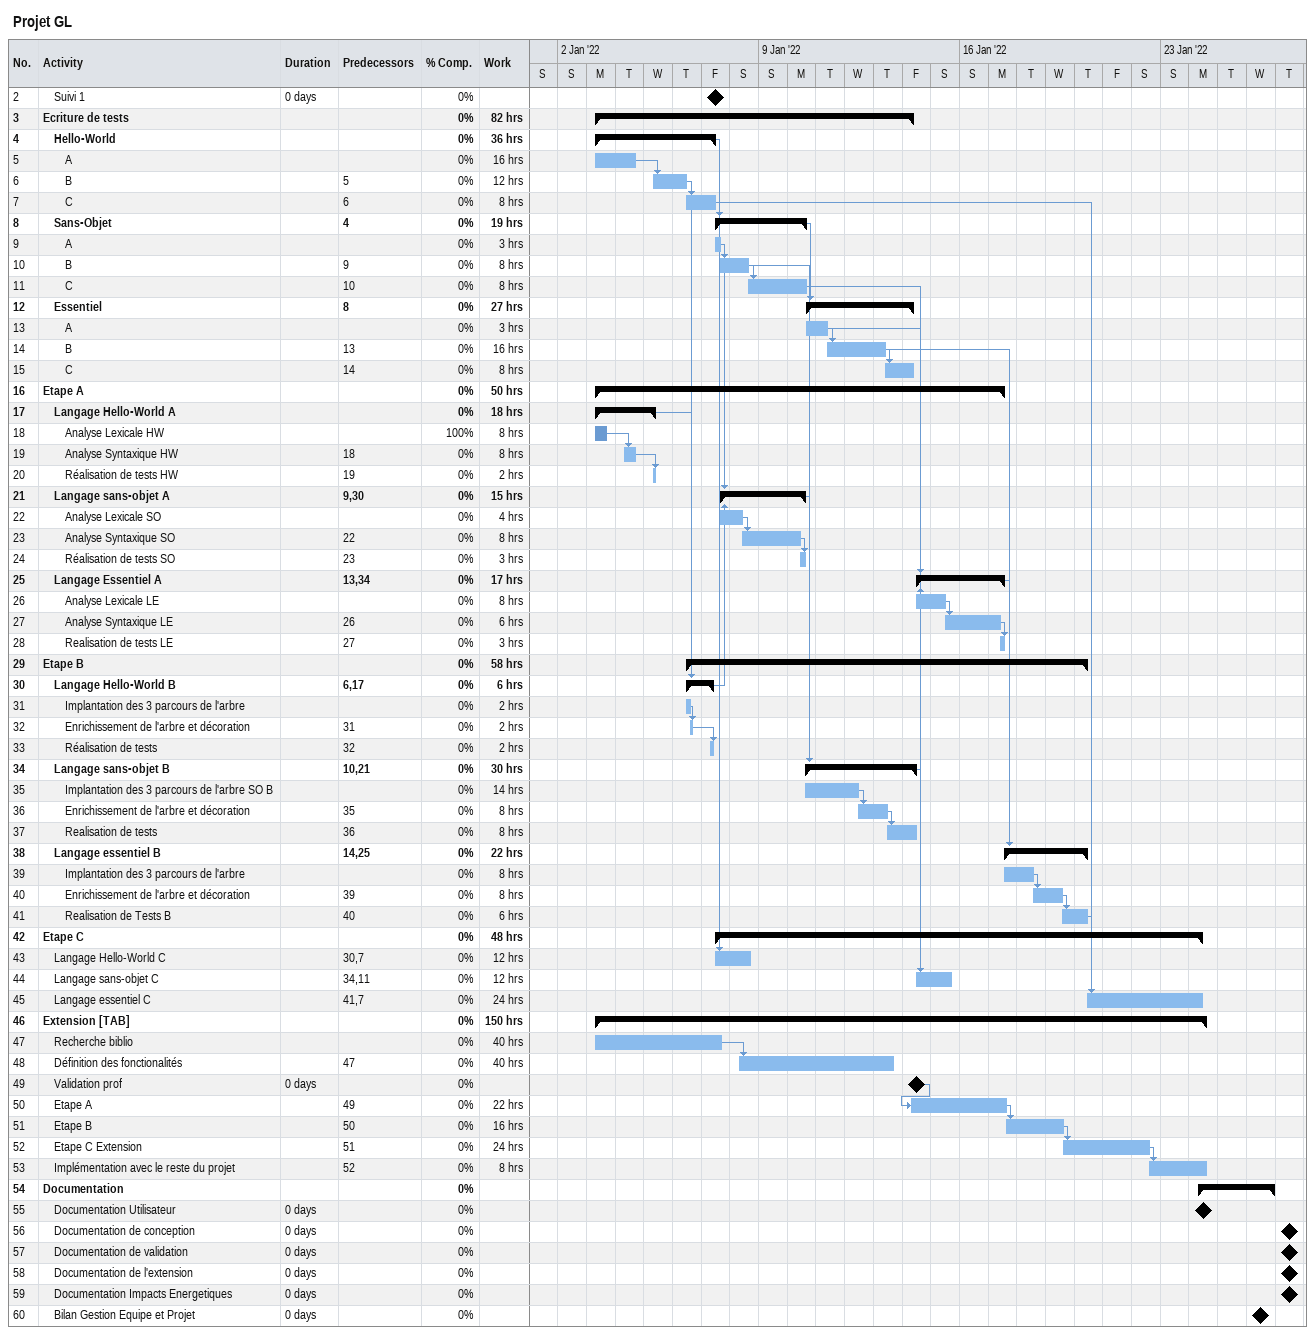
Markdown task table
Projet GL

| ID | Level | Task | Duration | Start | Finish | Predecessors | % complete | Work (h) |
|---|---|---|---|---|---|---|---|---|
| 2 | 2 | Suivi 1 | 0d | 2022-01-07 | 2022-01-07 |  | 0 |  |
| 3 | 1 | **Ecriture de tests** |  | 2022-01-03 | 2022-01-14 |  | 0 | 82 |
| 4 | 2 | **Hello-World** |  | 2022-01-03 | 2022-01-07 |  | 0 | 36 |
| 5 | 3 | A |  | 2022-01-03 | 2022-01-04 |  | 0 | 16 |
| 6 | 3 | B |  | 2022-01-05 | 2022-01-06 | 5 | 0 | 12 |
| 7 | 3 | C |  | 2022-01-06 | 2022-01-07 | 6 | 0 | 8 |
| 8 | 2 | **Sans-Objet** |  | 2022-01-07 | 2022-01-10 | 4 | 0 | 19 |
| 9 | 3 | A |  | 2022-01-07 | 2022-01-07 |  | 0 | 3 |
| 10 | 3 | B |  | 2022-01-07 | 2022-01-08 | 9 | 0 | 8 |
| 11 | 3 | C |  | 2022-01-08 | 2022-01-10 | 10 | 0 | 8 |
| 12 | 2 | **Essentiel** |  | 2022-01-10 | 2022-01-14 | 8 | 0 | 27 |
| 13 | 3 | A |  | 2022-01-10 | 2022-01-11 |  | 0 | 3 |
| 14 | 3 | B |  | 2022-01-11 | 2022-01-13 | 13 | 0 | 16 |
| 15 | 3 | C |  | 2022-01-13 | 2022-01-14 | 14 | 0 | 8 |
| 16 | 1 | **Etape A** |  | 2022-01-03 | 2022-01-17 |  | 0 | 50 |
| 17 | 2 | **Langage Hello-World A** |  | 2022-01-03 | 2022-01-05 |  | 0 | 18 |
| 18 | 3 | Analyse Lexicale HW |  | 2022-01-03 | 2022-01-03 |  | 100 | 8 |
| 19 | 3 | Analyse Syntaxique HW |  | 2022-01-04 | 2022-01-04 | 18 | 0 | 8 |
| 20 | 3 | Réalisation de tests HW |  | 2022-01-05 | 2022-01-05 | 19 | 0 | 2 |
| 21 | 2 | **Langage sans-objet A** |  | 2022-01-07 | 2022-01-10 | 9, 30 | 0 | 15 |
| 22 | 3 | Analyse Lexicale SO |  | 2022-01-07 | 2022-01-08 |  | 0 | 4 |
| 23 | 3 | Analyse Syntaxique SO |  | 2022-01-08 | 2022-01-10 | 22 | 0 | 8 |
| 24 | 3 | Réalisation de tests SO |  | 2022-01-10 | 2022-01-10 | 23 | 0 | 3 |
| 25 | 2 | **Langage Essentiel A** |  | 2022-01-14 | 2022-01-17 | 13, 34 | 0 | 17 |
| 26 | 3 | Analyse Lexicale LE |  | 2022-01-14 | 2022-01-15 |  | 0 | 8 |
| 27 | 3 | Analyse Syntaxique LE |  | 2022-01-15 | 2022-01-17 | 26 | 0 | 6 |
| 28 | 3 | Realisation de tests LE |  | 2022-01-17 | 2022-01-17 | 27 | 0 | 3 |
| 29 | 1 | **Etape B** |  | 2022-01-06 | 2022-01-20 |  | 0 | 58 |
| 30 | 2 | **Langage Hello-World B** |  | 2022-01-06 | 2022-01-07 | 6, 17 | 0 | 6 |
| 31 | 3 | Implantation des 3 parcours de l'arbre |  | 2022-01-06 | 2022-01-06 |  | 0 | 2 |
| 32 | 3 | Enrichissement de l'arbre et décoration |  | 2022-01-06 | 2022-01-06 | 31 | 0 | 2 |
| 33 | 3 | Réalisation de tests |  | 2022-01-07 | 2022-01-07 | 32 | 0 | 2 |
| 34 | 2 | **Langage sans-objet B** |  | 2022-01-10 | 2022-01-14 | 10, 21 | 0 | 30 |
| 35 | 3 | Implantation des 3 parcours de l'arbre SO B |  | 2022-01-10 | 2022-01-12 |  | 0 | 14 |
| 36 | 3 | Enrichissement de l'arbre et décoration |  | 2022-01-12 | 2022-01-13 | 35 | 0 | 8 |
| 37 | 3 | Realisation de tests |  | 2022-01-13 | 2022-01-14 | 36 | 0 | 8 |
| 38 | 2 | **Langage essentiel B** |  | 2022-01-17 | 2022-01-20 | 14, 25 | 0 | 22 |
| 39 | 3 | Implantation des 3 parcours de l'arbre |  | 2022-01-17 | 2022-01-18 |  | 0 | 8 |
| 40 | 3 | Enrichissement de l'arbre et décoration |  | 2022-01-18 | 2022-01-19 | 39 | 0 | 8 |
| 41 | 3 | Realisation de Tests B |  | 2022-01-19 | 2022-01-20 | 40 | 0 | 6 |
| 42 | 1 | **Etape C** |  | 2022-01-07 | 2022-01-24 |  | 0 | 48 |
| 43 | 2 | Langage Hello-World C |  | 2022-01-07 | 2022-01-08 | 30, 7 | 0 | 12 |
| 44 | 2 | Langage sans-objet C |  | 2022-01-14 | 2022-01-15 | 34, 11 | 0 | 12 |
| 45 | 2 | Langage essentiel C |  | 2022-01-20 | 2022-01-24 | 41, 7 | 0 | 24 |
| 46 | 1 | **Extension [TAB]** |  | 2022-01-03 | 2022-01-24 |  | 0 | 150 |
| 47 | 2 | Recherche biblio |  | 2022-01-03 | 2022-01-07 |  | 0 | 40 |
| 48 | 2 | Définition des fonctionalités |  | 2022-01-08 | 2022-01-13 | 47 | 0 | 40 |
| 49 | 2 | Validation prof | 0d | 2022-01-14 | 2022-01-14 |  | 0 |  |
| 50 | 2 | Etape A |  | 2022-01-14 | 2022-01-17 | 49 | 0 | 22 |
| 51 | 2 | Etape B |  | 2022-01-17 | 2022-01-19 | 50 | 0 | 16 |
| 52 | 2 | Etape C Extension |  | 2022-01-19 | 2022-01-22 | 51 | 0 | 24 |
| 53 | 2 | Implémentation avec le reste du projet |  | 2022-01-22 | 2022-01-24 | 52 | 0 | 8 |
| 54 | 1 | **Documentation** |  | 2022-01-24 | 2022-01-26 |  | 0 |  |
| 55 | 2 | Documentation Utilisateur | 0d | 2022-01-24 | 2022-01-24 |  | 0 |  |
| 56 | 2 | Documentation de conception | 0d | 2022-01-27 | 2022-01-27 |  | 0 |  |
| 57 | 2 | Documentation de validation | 0d | 2022-01-27 | 2022-01-27 |  | 0 |  |
| 58 | 2 | Documentation de l'extension | 0d | 2022-01-27 | 2022-01-27 |  | 0 |  |
| 59 | 2 | Documentation Impacts Energetiques | 0d | 2022-01-27 | 2022-01-27 |  | 0 |  |
| 60 | 2 | Bilan Gestion Equipe et Projet | 0d | 2022-01-26 | 2022-01-26 |  | 0 |  |
